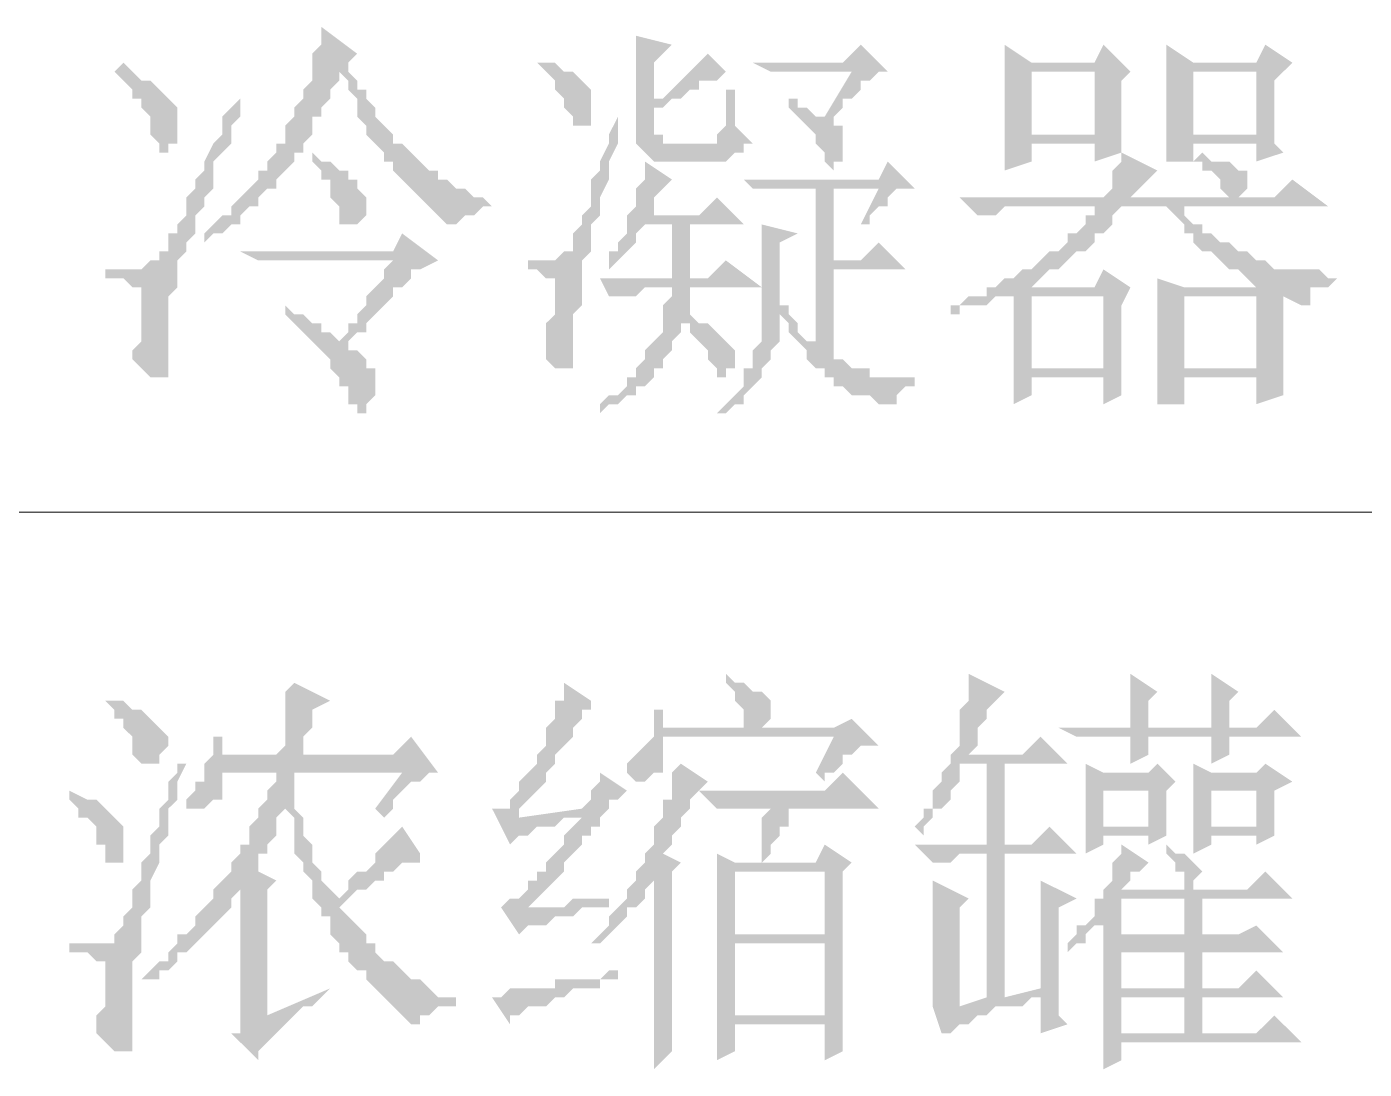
# Model space of a CAD drawing. Header units: millimetres. Extents: x 6 to 291, y 3 to 207.
# Drawn here: x 221.96 to 228.26, y 31.92 to 36.83 of the extents above; entities that cross this region are included whole.
import ezdxf

# ---------------------------------------------------------------- set-up
doc = ezdxf.new("R2010")
doc.units = ezdxf.units.MM

msp = doc.modelspace()

# ---------------------------------------------------------------- hatches: boundary and pattern name
h = msp.add_hatch(color=7)
h.dxf.hatch_style = 2
h.paths.add_polyline_path([(223.350526, 36.83), (223.350526, 36.745333), (223.308192, 36.703), (223.308192, 36.618333), (223.435192, 36.618333), (223.477526, 36.576), (223.477526, 36.533667), (223.519859, 36.491333), (223.519859, 36.406667), (223.562192, 36.364333), (223.562192, 36.322), (223.604526, 36.279667), (223.646859, 36.237333), (223.646859, 36.195), (223.689192, 36.195), (223.689192, 36.152667), (223.731526, 36.110333), (223.773859, 36.068), (223.816192, 36.025667), (223.858526, 35.983333), (224.154859, 35.983333), (224.112526, 36.025667), (224.070192, 36.025667), (224.027859, 36.068), (223.985526, 36.068), (223.943192, 36.110333), (223.900859, 36.110333), (223.900859, 36.152667), (223.858526, 36.152667), (223.816192, 36.195), (223.773859, 36.237333), (223.731526, 36.279667), (223.689192, 36.279667), (223.689192, 36.322), (223.646859, 36.364333), (223.604526, 36.406667), (223.604526, 36.449), (223.562192, 36.491333), (223.562192, 36.533667), (223.519859, 36.533667), (223.519859, 36.576), (223.477526, 36.618333), (223.477526, 36.660667), (223.519859, 36.703)])
h = msp.add_hatch(color=7)
h.dxf.hatch_style = 2
h.paths.add_polyline_path([(224.832192, 36.787667), (224.832192, 36.322), (224.832192, 36.279667), (224.874526, 36.237333), (224.916859, 36.195), (225.255526, 36.195), (225.297859, 36.237333), (225.340192, 36.237333), (225.340192, 36.279667), (224.959192, 36.279667), (224.959192, 36.322), (224.916859, 36.322), (224.916859, 36.449), (224.959192, 36.449), (225.001526, 36.491333), (224.916859, 36.491333), (224.916859, 36.660667), (225.001526, 36.745333)])
h = msp.add_hatch(color=7)
h.dxf.hatch_style = 2
h.paths.add_polyline_path([(225.890526, 36.745333), (225.805859, 36.660667), (225.382526, 36.660667), (225.467192, 36.618333), (226.017526, 36.618333)])
h = msp.add_hatch(color=7)
h.dxf.hatch_style = 2
h.paths.add_polyline_path([(227.033526, 36.745333), (226.991192, 36.660667), (226.567859, 36.660667), (226.567859, 36.195), (226.567859, 36.152667), (226.694859, 36.195), (226.694859, 36.279667), (227.118192, 36.279667), (227.118192, 36.322), (226.694859, 36.322), (226.694859, 36.618333), (227.160526, 36.618333)])
h = msp.add_hatch(color=7)
h.dxf.hatch_style = 2
h.paths.add_polyline_path([(226.567859, 36.745333), (226.567859, 36.660667), (226.694859, 36.660667)])
h = msp.add_hatch(color=7)
h.dxf.hatch_style = 2
h.paths.add_polyline_path([(227.795526, 36.745333), (227.753192, 36.660667), (227.329859, 36.660667), (227.329859, 36.618333), (227.753192, 36.618333), (227.753192, 36.322), (227.456859, 36.322), (227.837859, 36.322), (227.837859, 36.576), (227.922526, 36.660667)])
h = msp.add_hatch(color=7)
h.dxf.hatch_style = 2
h.paths.add_polyline_path([(227.329859, 36.745333), (227.329859, 36.660667), (227.456859, 36.660667)])
h = msp.add_hatch(color=7)
h.dxf.hatch_style = 2
h.paths.add_polyline_path([(222.419192, 36.660667), (222.376859, 36.618333), (222.419192, 36.576), (222.461526, 36.533667), (222.461526, 36.491333), (222.503859, 36.491333), (222.503859, 36.449), (222.546192, 36.406667), (222.546192, 36.364333), (222.546192, 36.322), (222.588526, 36.279667), (222.588526, 36.237333), (222.630859, 36.237333), (222.630859, 36.279667), (222.673192, 36.279667), (222.673192, 36.406667), (222.673192, 36.449), (222.630859, 36.491333), (222.588526, 36.533667), (222.546192, 36.576), (222.503859, 36.576), (222.461526, 36.618333)])
h = msp.add_hatch(color=7)
h.dxf.hatch_style = 2
h.paths.add_polyline_path([(224.366526, 36.660667), (224.408859, 36.618333), (224.451192, 36.576), (224.451192, 36.533667), (224.493526, 36.491333), (224.493526, 36.449), (224.535859, 36.406667), (224.535859, 36.364333), (224.620526, 36.364333), (224.620526, 36.491333), (224.620526, 36.533667), (224.578192, 36.576), (224.535859, 36.618333), (224.493526, 36.618333), (224.451192, 36.660667)])
h = msp.add_hatch(color=7)
h.dxf.hatch_style = 2
h.paths.add_polyline_path([(225.170859, 36.703), (225.128526, 36.660667), (225.086192, 36.618333), (225.043859, 36.576), (225.001526, 36.533667), (224.959192, 36.491333), (224.916859, 36.491333), (225.043859, 36.491333), (225.086192, 36.533667), (225.128526, 36.533667), (225.128526, 36.576), (225.213192, 36.576), (225.255526, 36.618333)])
h = msp.add_hatch(color=7)
h.dxf.hatch_style = 2
h.paths.add_polyline_path([(223.308192, 36.618333), (223.308192, 36.576), (223.265859, 36.533667), (223.265859, 36.491333), (223.223526, 36.449), (223.223526, 36.406667), (223.181192, 36.364333), (223.181192, 36.322), (223.181192, 36.279667), (223.138859, 36.279667), (223.138859, 36.237333), (223.096526, 36.195), (223.096526, 36.152667), (223.054192, 36.152667), (223.054192, 36.110333), (223.011859, 36.068), (222.969526, 36.025667), (222.927192, 35.983333), (222.927192, 35.941), (222.884859, 35.941), (222.842526, 35.898667), (222.800192, 35.856333), (222.800192, 35.814), (222.842526, 35.856333), (222.884859, 35.856333), (222.927192, 35.898667), (222.969526, 35.898667), (222.969526, 35.941), (223.011859, 35.983333), (223.054192, 35.983333), (223.054192, 36.025667), (223.096526, 36.068), (223.138859, 36.068), (223.138859, 36.110333), (223.181192, 36.152667), (223.223526, 36.195), (223.223526, 36.237333), (223.265859, 36.237333), (223.265859, 36.279667), (223.308192, 36.322), (223.308192, 36.406667), (223.350526, 36.406667), (223.350526, 36.449), (223.392859, 36.491333), (223.392859, 36.533667), (223.435192, 36.576), (223.435192, 36.618333)])
h = msp.add_hatch(color=7)
h.dxf.hatch_style = 2
h.paths.add_polyline_path([(226.017526, 36.618333), (225.848192, 36.618333), (225.721192, 36.406667), (225.763526, 36.406667), (225.805859, 36.449), (225.805859, 36.491333), (225.848192, 36.491333), (225.890526, 36.533667), (225.890526, 36.576), (225.932859, 36.576), (225.975192, 36.618333)])
h = msp.add_hatch(color=7)
h.dxf.hatch_style = 2
h.paths.add_polyline_path([(227.160526, 36.618333), (226.991192, 36.618333), (226.991192, 36.322), (226.694859, 36.322), (227.118192, 36.322), (227.118192, 36.576)])
h = msp.add_hatch(color=7)
h.dxf.hatch_style = 2
h.paths.add_polyline_path([(227.329859, 36.618333), (227.329859, 36.449), (227.329859, 36.195), (227.456859, 36.195), (227.456859, 36.279667), (227.837859, 36.279667), (227.837859, 36.322), (227.456859, 36.322), (227.456859, 36.618333), (227.753192, 36.618333)])
h = msp.add_hatch(color=7)
h.dxf.hatch_style = 2
h.paths.add_polyline_path([(225.297859, 36.533667), (225.255526, 36.533667), (225.255526, 36.364333), (225.213192, 36.322), (225.213192, 36.279667), (225.001526, 36.279667), (225.382526, 36.279667), (225.340192, 36.322), (225.297859, 36.364333), (225.297859, 36.449)])
h = msp.add_hatch(color=7)
h.dxf.hatch_style = 2
h.paths.add_polyline_path([(222.969526, 36.491333), (222.927192, 36.449), (222.884859, 36.406667), (222.884859, 36.322), (222.842526, 36.279667), (222.800192, 36.195), (222.800192, 36.152667), (222.757859, 36.110333), (222.757859, 36.068), (222.715526, 36.025667), (222.715526, 35.941), (222.673192, 35.898667), (222.673192, 35.856333), (222.630859, 35.856333), (222.630859, 35.814), (222.630859, 35.771667), (222.588526, 35.771667), (222.588526, 35.729333), (222.546192, 35.729333), (222.503859, 35.687), (222.419192, 35.687), (222.673192, 35.644667), (222.673192, 35.729333), (222.715526, 35.771667), (222.715526, 35.814), (222.757859, 35.856333), (222.757859, 35.941), (222.800192, 35.983333), (222.800192, 36.025667), (222.842526, 36.068), (222.842526, 36.195), (222.884859, 36.237333), (222.927192, 36.279667), (222.927192, 36.364333), (222.969526, 36.406667)])
h = msp.add_hatch(color=7)
h.dxf.hatch_style = 2
h.paths.add_polyline_path([(225.551859, 36.491333), (225.509526, 36.491333), (225.551859, 36.491333), (225.551859, 36.449), (225.594192, 36.406667), (225.636526, 36.364333), (225.678859, 36.322), (225.678859, 36.279667), (225.721192, 36.237333), (225.721192, 36.195), (225.763526, 36.152667), (225.763526, 36.195), (225.805859, 36.195), (225.805859, 36.279667), (225.805859, 36.364333), (225.763526, 36.364333), (225.763526, 36.406667), (225.678859, 36.406667), (225.636526, 36.449), (225.594192, 36.449), (225.594192, 36.491333)])
h = msp.add_hatch(color=7)
h.dxf.hatch_style = 2
h.paths.add_polyline_path([(224.747526, 36.406667), (224.705192, 36.322), (224.705192, 36.279667), (224.662859, 36.195), (224.662859, 36.152667), (224.620526, 36.110333), (224.620526, 35.983333), (224.578192, 35.941), (224.578192, 35.898667), (224.535859, 35.856333), (224.535859, 35.814), (224.535859, 35.771667), (224.493526, 35.771667), (224.451192, 35.729333), (224.324192, 35.729333), (224.324192, 35.687), (224.366526, 35.687), (224.408859, 35.644667), (224.451192, 35.644667), (224.451192, 35.602333), (224.451192, 35.475333), (224.408859, 35.433), (224.408859, 35.306), (224.408859, 35.263667), (224.451192, 35.221333), (224.535859, 35.221333), (224.535859, 35.263667), (224.535859, 35.475333), (224.578192, 35.517667), (224.578192, 35.56), (224.578192, 35.644667), (224.578192, 35.729333), (224.620526, 35.771667), (224.620526, 35.898667), (224.662859, 35.941), (224.662859, 36.025667), (224.705192, 36.110333), (224.705192, 36.195), (224.747526, 36.279667), (224.747526, 36.364333)])
h = msp.add_hatch(color=7)
h.dxf.hatch_style = 2
h.paths.add_polyline_path([(227.118192, 36.279667), (226.991192, 36.279667), (226.991192, 36.195), (227.118192, 36.237333)])
h = msp.add_hatch(color=7)
h.dxf.hatch_style = 2
h.paths.add_polyline_path([(227.837859, 36.279667), (227.753192, 36.279667), (227.753192, 36.195), (227.880192, 36.237333)])
h = msp.add_hatch(color=7)
h.dxf.hatch_style = 2
h.paths.add_polyline_path([(223.308192, 36.237333), (223.308192, 36.195), (223.350526, 36.152667), (223.350526, 36.110333), (223.392859, 36.110333), (223.392859, 36.025667), (223.435192, 35.983333), (223.435192, 35.898667), (223.519859, 35.898667), (223.562192, 35.941), (223.562192, 35.983333), (223.562192, 36.025667), (223.519859, 36.068), (223.519859, 36.110333), (223.477526, 36.110333), (223.477526, 36.152667), (223.435192, 36.152667), (223.392859, 36.195), (223.350526, 36.195)])
h = msp.add_hatch(color=7)
h.dxf.hatch_style = 2
h.paths.add_polyline_path([(227.499192, 36.237333), (227.456859, 36.195), (227.499192, 36.195), (227.499192, 36.152667), (227.541526, 36.152667), (227.583859, 36.110333), (227.583859, 36.068), (227.626192, 36.025667), (227.033526, 36.025667), (227.668526, 36.025667), (227.710859, 36.068), (227.710859, 36.152667), (227.668526, 36.152667), (227.626192, 36.195), (227.541526, 36.195)])
h = msp.add_hatch(color=7)
h.dxf.hatch_style = 2
h.paths.add_polyline_path([(227.118192, 36.237333), (227.118192, 36.195), (227.075859, 36.152667), (227.075859, 36.068), (227.033526, 36.025667), (227.160526, 36.025667), (227.202859, 36.068), (227.245192, 36.110333), (227.287526, 36.152667)])
h = msp.add_hatch(color=7)
h.dxf.hatch_style = 2
h.paths.add_polyline_path([(224.874526, 36.195), (224.874526, 36.110333), (224.832192, 36.068), (224.832192, 36.025667), (224.832192, 35.983333), (224.789859, 35.941), (224.789859, 35.898667), (224.874526, 35.941), (224.916859, 35.941), (224.916859, 36.025667), (224.959192, 36.068), (225.001526, 36.110333)])
h = msp.add_hatch(color=7)
h.dxf.hatch_style = 2
h.paths.add_polyline_path([(226.017526, 36.195), (225.975192, 36.110333), (225.340192, 36.110333), (225.382526, 36.068), (226.144526, 36.068)])
h = msp.add_hatch(color=7)
h.dxf.hatch_style = 2
h.paths.add_polyline_path([(227.922526, 36.110333), (227.837859, 36.025667), (226.356192, 36.025667), (226.440859, 35.941), (226.525526, 35.941), (226.567859, 35.983333), (228.091859, 35.983333)])
h = msp.add_hatch(color=7)
h.dxf.hatch_style = 2
h.paths.add_polyline_path([(225.213192, 36.025667), (225.128526, 35.941), (224.874526, 35.941), (224.789859, 35.898667), (224.789859, 35.856333), (224.747526, 35.814), (224.747526, 35.771667), (224.705192, 35.771667), (224.705192, 35.687), (224.747526, 35.729333), (224.789859, 35.771667), (224.832192, 35.814), (224.832192, 35.856333), (224.874526, 35.898667), (225.340192, 35.898667)])
h = msp.add_hatch(color=7)
h.dxf.hatch_style = 2
h.paths.add_polyline_path([(225.763526, 36.068), (225.678859, 36.068), (225.678859, 35.306), (225.636526, 35.306), (225.636526, 35.263667), (225.678859, 35.221333), (225.721192, 35.221333), (225.721192, 35.179), (225.763526, 35.179), (225.763526, 35.136667), (225.805859, 35.136667), (225.848192, 35.094333), (225.932859, 35.094333), (225.975192, 35.052), (226.059859, 35.052), (226.059859, 35.094333), (226.102192, 35.136667), (226.144526, 35.136667), (226.144526, 35.179), (225.932859, 35.179), (225.932859, 35.221333), (225.848192, 35.221333), (225.805859, 35.263667), (225.763526, 35.263667), (225.763526, 35.687), (226.102192, 35.687), (225.763526, 35.729333)])
h = msp.add_hatch(color=7)
h.dxf.hatch_style = 2
h.paths.add_polyline_path([(226.144526, 36.068), (225.975192, 36.068), (225.890526, 35.898667), (225.932859, 35.898667), (225.932859, 35.941), (225.975192, 35.983333), (226.017526, 35.983333), (226.017526, 36.025667), (226.059859, 36.068), (226.102192, 36.068)])
h = msp.add_hatch(color=7)
h.dxf.hatch_style = 2
h.paths.add_polyline_path([(223.858526, 35.983333), (223.900859, 35.941), (223.943192, 35.898667), (223.985526, 35.898667), (224.027859, 35.941), (224.070192, 35.941), (224.112526, 35.983333)])
h = msp.add_hatch(color=7)
h.dxf.hatch_style = 2
h.paths.add_polyline_path([(227.118192, 35.983333), (226.991192, 35.983333), (226.991192, 35.941), (226.948859, 35.941), (226.948859, 35.898667), (226.906526, 35.856333), (226.864192, 35.856333), (226.864192, 35.814), (226.821859, 35.771667), (226.779526, 35.771667), (226.737192, 35.729333), (226.694859, 35.687), (226.652526, 35.687), (226.610192, 35.644667), (226.567859, 35.644667), (226.525526, 35.602333), (226.483192, 35.602333), (226.694859, 35.602333), (226.737192, 35.644667), (226.779526, 35.687), (226.821859, 35.687), (226.864192, 35.729333), (226.906526, 35.771667), (226.948859, 35.771667), (226.991192, 35.814), (226.991192, 35.856333), (227.033526, 35.856333), (227.075859, 35.898667), (227.075859, 35.941)])
h = msp.add_hatch(color=7)
h.dxf.hatch_style = 2
h.paths.add_polyline_path([(227.414526, 35.983333), (227.329859, 35.983333), (227.372192, 35.941), (227.414526, 35.898667), (227.414526, 35.856333), (227.456859, 35.856333), (227.456859, 35.814), (227.499192, 35.771667), (227.541526, 35.771667), (227.583859, 35.729333), (227.626192, 35.687), (227.668526, 35.687), (227.710859, 35.644667), (227.753192, 35.602333), (227.287526, 35.602333), (227.287526, 35.348333), (227.287526, 35.221333), (227.414526, 35.221333), (227.414526, 35.56), (228.007192, 35.56), (228.007192, 35.602333), (228.091859, 35.602333), (228.134192, 35.644667), (228.091859, 35.644667), (228.049526, 35.687), (227.837859, 35.687), (227.795526, 35.729333), (227.753192, 35.729333), (227.710859, 35.771667), (227.668526, 35.771667), (227.626192, 35.814), (227.583859, 35.814), (227.541526, 35.856333), (227.499192, 35.856333), (227.499192, 35.898667), (227.456859, 35.898667), (227.414526, 35.941)])
h = msp.add_hatch(color=7)
h.dxf.hatch_style = 2
h.paths.add_polyline_path([(225.086192, 35.644667), (225.086192, 35.898667), (225.001526, 35.898667), (225.001526, 35.644667)])
h = msp.add_hatch(color=7)
h.dxf.hatch_style = 2
h.paths.add_polyline_path([(225.424859, 35.898667), (225.424859, 35.517667), (225.424859, 35.475333), (225.509526, 35.475333), (225.551859, 35.433), (225.551859, 35.390667), (225.594192, 35.348333), (225.636526, 35.306), (225.678859, 35.306), (225.678859, 35.348333), (225.636526, 35.348333), (225.594192, 35.390667), (225.594192, 35.433), (225.551859, 35.475333), (225.551859, 35.517667), (225.509526, 35.517667), (225.509526, 35.814), (225.594192, 35.856333)])
h = msp.add_hatch(color=7)
h.dxf.hatch_style = 2
h.paths.add_polyline_path([(223.731526, 35.856333), (223.689192, 35.771667), (222.969526, 35.771667), (223.054192, 35.729333), (223.900859, 35.729333)])
h = msp.add_hatch(color=7)
h.dxf.hatch_style = 2
h.paths.add_polyline_path([(225.975192, 35.814), (225.890526, 35.729333), (225.763526, 35.729333), (226.102192, 35.687)])
h = msp.add_hatch(color=7)
h.dxf.hatch_style = 2
h.paths.add_polyline_path([(223.900859, 35.729333), (223.689192, 35.729333), (223.646859, 35.687), (223.646859, 35.644667), (223.604526, 35.602333), (223.562192, 35.56), (223.562192, 35.517667), (223.519859, 35.475333), (223.519859, 35.433), (223.477526, 35.433), (223.477526, 35.390667), (223.435192, 35.348333), (223.308192, 35.348333), (223.350526, 35.306), (223.392859, 35.263667), (223.392859, 35.221333), (223.435192, 35.179), (223.435192, 35.136667), (223.477526, 35.136667), (223.477526, 35.052), (223.519859, 35.052), (223.519859, 35.009667), (223.562192, 35.009667), (223.562192, 35.052), (223.604526, 35.094333), (223.604526, 35.136667), (223.604526, 35.221333), (223.562192, 35.221333), (223.562192, 35.263667), (223.519859, 35.306), (223.477526, 35.306), (223.477526, 35.348333), (223.519859, 35.390667), (223.562192, 35.390667), (223.562192, 35.433), (223.604526, 35.475333), (223.646859, 35.517667), (223.689192, 35.56), (223.689192, 35.602333), (223.731526, 35.602333), (223.773859, 35.644667), (223.773859, 35.687), (223.816192, 35.687)])
h = msp.add_hatch(color=7)
h.dxf.hatch_style = 2
h.paths.add_polyline_path([(224.324192, 35.729333), (224.408859, 35.729333), (224.366526, 35.729333)])
h = msp.add_hatch(color=7)
h.dxf.hatch_style = 2
h.paths.add_polyline_path([(225.255526, 35.729333), (225.170859, 35.644667), (224.662859, 35.644667), (224.705192, 35.56), (224.832192, 35.56), (224.874526, 35.602333), (225.424859, 35.602333)])
h = msp.add_hatch(color=7)
h.dxf.hatch_style = 2
h.paths.add_polyline_path([(222.334526, 35.687), (222.334526, 35.644667), (222.419192, 35.644667), (222.461526, 35.602333), (222.503859, 35.602333), (222.503859, 35.517667), (222.503859, 35.348333), (222.461526, 35.306), (222.461526, 35.263667), (222.503859, 35.221333), (222.546192, 35.179), (222.630859, 35.179), (222.630859, 35.263667), (222.630859, 35.517667), (222.630859, 35.56), (222.673192, 35.602333), (222.673192, 35.644667), (222.419192, 35.687), (222.376859, 35.687)])
h = msp.add_hatch(color=7)
h.dxf.hatch_style = 2
h.paths.add_polyline_path([(227.033526, 35.687), (226.991192, 35.602333), (226.483192, 35.602333), (226.483192, 35.56), (227.033526, 35.56), (227.033526, 35.221333), (226.694859, 35.221333), (227.118192, 35.221333), (227.118192, 35.517667), (227.160526, 35.602333)])
h = msp.add_hatch(color=7)
h.dxf.hatch_style = 2
h.paths.add_polyline_path([(227.287526, 35.644667), (227.287526, 35.602333), (227.414526, 35.602333)])
h = msp.add_hatch(color=7)
h.dxf.hatch_style = 2
h.paths.add_polyline_path([(225.086192, 35.602333), (225.001526, 35.602333), (225.001526, 35.56), (224.959192, 35.517667), (224.959192, 35.390667), (224.916859, 35.348333), (224.874526, 35.306), (224.874526, 35.263667), (224.832192, 35.221333), (224.832192, 35.179), (224.789859, 35.179), (224.789859, 35.136667), (224.747526, 35.094333), (224.705192, 35.094333), (224.662859, 35.052), (224.662859, 35.009667), (224.705192, 35.052), (224.747526, 35.052), (224.789859, 35.094333), (224.832192, 35.094333), (224.832192, 35.136667), (224.874526, 35.136667), (224.916859, 35.179), (224.916859, 35.221333), (224.959192, 35.221333), (224.959192, 35.263667), (225.001526, 35.306), (225.001526, 35.348333), (225.043859, 35.390667), (225.043859, 35.433), (225.128526, 35.433), (225.086192, 35.475333), (225.086192, 35.56)])
h = msp.add_hatch(color=7)
h.dxf.hatch_style = 2
h.paths.add_polyline_path([(223.181192, 35.517667), (223.181192, 35.475333), (223.223526, 35.433), (223.265859, 35.390667), (223.308192, 35.348333), (223.435192, 35.348333), (223.392859, 35.390667), (223.350526, 35.390667), (223.350526, 35.433), (223.308192, 35.433), (223.265859, 35.475333), (223.223526, 35.475333)])
h = msp.add_hatch(color=7)
h.dxf.hatch_style = 2
h.paths.add_polyline_path([(226.483192, 35.56), (226.398526, 35.56), (226.356192, 35.517667), (226.313859, 35.517667), (226.313859, 35.475333), (226.356192, 35.475333), (226.356192, 35.517667), (226.483192, 35.517667), (226.525526, 35.56), (226.610192, 35.56)])
h = msp.add_hatch(color=7)
h.dxf.hatch_style = 2
h.paths.add_polyline_path([(226.610192, 35.56), (226.610192, 35.517667), (226.610192, 35.306), (226.610192, 35.263667), (226.610192, 35.221333), (227.033526, 35.179), (227.033526, 35.052), (227.118192, 35.094333), (227.118192, 35.136667), (227.118192, 35.221333), (226.694859, 35.221333), (226.694859, 35.56), (227.033526, 35.56)])
h = msp.add_hatch(color=7)
h.dxf.hatch_style = 2
h.paths.add_polyline_path([(227.753192, 35.56), (227.753192, 35.221333), (227.287526, 35.221333), (227.287526, 35.052), (227.414526, 35.052), (227.414526, 35.179), (227.880192, 35.179), (227.880192, 35.56)])
h = msp.add_hatch(color=7)
h.dxf.hatch_style = 2
h.paths.add_polyline_path([(228.007192, 35.56), (227.753192, 35.56), (227.880192, 35.56), (227.964859, 35.517667), (228.007192, 35.517667)])
h = msp.add_hatch(color=7)
h.dxf.hatch_style = 2
h.paths.add_polyline_path([(225.424859, 35.475333), (225.424859, 35.348333), (225.382526, 35.306), (225.382526, 35.221333), (225.340192, 35.221333), (225.340192, 35.136667), (225.297859, 35.094333), (225.255526, 35.052), (225.213192, 35.009667), (225.255526, 35.009667), (225.297859, 35.052), (225.340192, 35.052), (225.340192, 35.094333), (225.382526, 35.136667), (225.424859, 35.179), (225.424859, 35.221333), (225.467192, 35.263667), (225.467192, 35.306), (225.509526, 35.348333), (225.509526, 35.475333)])
h = msp.add_hatch(color=7)
h.dxf.hatch_style = 2
h.paths.add_polyline_path([(225.128526, 35.433), (225.043859, 35.433), (225.086192, 35.433), (225.086192, 35.390667), (225.128526, 35.348333), (225.170859, 35.306), (225.170859, 35.263667), (225.213192, 35.221333), (225.213192, 35.179), (225.255526, 35.179), (225.255526, 35.221333), (225.297859, 35.221333), (225.297859, 35.306), (225.255526, 35.348333), (225.213192, 35.390667), (225.170859, 35.433)])
h = msp.add_hatch(color=7)
h.dxf.hatch_style = 2
h.paths.add_polyline_path([(226.610192, 35.221333), (226.610192, 35.052), (226.694859, 35.094333), (226.694859, 35.179), (227.033526, 35.179)])
h = msp.add_hatch(color=7)
h.dxf.hatch_style = 2
h.paths.add_polyline_path([(227.880192, 35.179), (227.753192, 35.179), (227.753192, 35.052), (227.880192, 35.094333)])
h = msp.add_hatch(color=7)
h.dxf.hatch_style = 2
h.paths.add_polyline_path([(225.255526, 33.782), (225.255526, 33.739667), (225.297859, 33.697333), (225.297859, 33.655), (225.340192, 33.612667), (225.340192, 33.570333), (225.340192, 33.528), (225.424859, 33.528), (225.467192, 33.570333), (225.467192, 33.655), (225.424859, 33.697333), (225.382526, 33.697333), (225.340192, 33.739667), (225.297859, 33.739667)])
h = msp.add_hatch(color=7)
h.dxf.hatch_style = 2
h.paths.add_polyline_path([(226.398526, 33.782), (226.398526, 33.655), (226.356192, 33.612667), (226.356192, 33.443333), (226.313859, 33.401), (226.398526, 33.401), (226.440859, 33.443333), (226.440859, 33.528), (226.483192, 33.570333), (226.483192, 33.612667), (226.525526, 33.655), (226.567859, 33.697333)])
h = msp.add_hatch(color=7)
h.dxf.hatch_style = 2
h.paths.add_polyline_path([(227.541526, 33.782), (227.541526, 33.697333), (227.541526, 33.528), (227.160526, 33.528), (227.626192, 33.528), (227.626192, 33.655), (227.668526, 33.697333)])
h = msp.add_hatch(color=7)
h.dxf.hatch_style = 2
h.paths.add_polyline_path([(227.160526, 33.782), (227.160526, 33.739667), (227.160526, 33.528), (227.245192, 33.528), (227.245192, 33.655), (227.287526, 33.697333)])
h = msp.add_hatch(color=7)
h.dxf.hatch_style = 2
h.paths.add_polyline_path([(223.223526, 33.739667), (223.181192, 33.697333), (223.181192, 33.443333), (223.138859, 33.401), (223.265859, 33.401), (223.265859, 33.443333), (223.265859, 33.485667), (223.308192, 33.528), (223.308192, 33.612667), (223.392859, 33.655)])
h = msp.add_hatch(color=7)
h.dxf.hatch_style = 2
h.paths.add_polyline_path([(224.493526, 33.739667), (224.493526, 33.655), (224.451192, 33.655), (224.451192, 33.570333), (224.408859, 33.528), (224.408859, 33.443333), (224.366526, 33.401), (224.366526, 33.358667), (224.324192, 33.316333), (224.281859, 33.274), (224.281859, 33.231667), (224.239526, 33.189333), (224.239526, 33.147), (224.154859, 33.147), (224.239526, 32.977667), (224.281859, 33.02), (224.324192, 33.02), (224.366526, 33.062333), (224.451192, 33.062333), (224.493526, 33.104667), (224.662859, 33.104667), (224.281859, 33.104667), (224.281859, 33.147), (224.324192, 33.189333), (224.366526, 33.231667), (224.408859, 33.274), (224.408859, 33.316333), (224.451192, 33.358667), (224.451192, 33.401), (224.493526, 33.443333), (224.535859, 33.485667), (224.535859, 33.528), (224.578192, 33.570333), (224.578192, 33.612667), (224.620526, 33.612667), (224.620526, 33.655)])
h = msp.add_hatch(color=7)
h.dxf.hatch_style = 2
h.paths.add_polyline_path([(222.334526, 33.655), (222.376859, 33.612667), (222.376859, 33.570333), (222.419192, 33.570333), (222.419192, 33.528), (222.461526, 33.485667), (222.461526, 33.401), (222.503859, 33.358667), (222.588526, 33.358667), (222.588526, 33.401), (222.630859, 33.443333), (222.630859, 33.485667), (222.588526, 33.528), (222.546192, 33.570333), (222.503859, 33.612667), (222.461526, 33.612667), (222.419192, 33.655)])
h = msp.add_hatch(color=7)
h.dxf.hatch_style = 2
h.paths.add_polyline_path([(224.959192, 33.612667), (224.916859, 33.612667), (224.916859, 33.485667), (224.959192, 33.528)])
h = msp.add_hatch(color=7)
h.dxf.hatch_style = 2
h.paths.add_polyline_path([(225.848192, 33.570333), (225.763526, 33.528), (224.959192, 33.528), (224.916859, 33.485667), (225.763526, 33.485667), (225.678859, 33.316333), (225.721192, 33.274), (225.721192, 33.316333), (225.763526, 33.316333), (225.805859, 33.358667), (225.805859, 33.401), (225.848192, 33.401), (225.890526, 33.443333), (225.975192, 33.443333)])
h = msp.add_hatch(color=7)
h.dxf.hatch_style = 2
h.paths.add_polyline_path([(227.837859, 33.612667), (227.753192, 33.528), (226.821859, 33.528), (226.906526, 33.485667), (227.964859, 33.485667)])
h = msp.add_hatch(color=7)
h.dxf.hatch_style = 2
h.paths.add_polyline_path([(222.884859, 33.485667), (222.842526, 33.485667), (222.842526, 33.401), (222.800192, 33.358667), (222.884859, 33.401)])
h = msp.add_hatch(color=7)
h.dxf.hatch_style = 2
h.paths.add_polyline_path([(223.773859, 33.485667), (223.689192, 33.401), (222.884859, 33.401), (222.800192, 33.358667), (223.731526, 33.316333), (223.604526, 33.147), (223.646859, 33.104667), (223.689192, 33.147), (223.689192, 33.189333), (223.731526, 33.231667), (223.773859, 33.274), (223.816192, 33.274), (223.858526, 33.316333), (223.900859, 33.316333)])
h = msp.add_hatch(color=7)
h.dxf.hatch_style = 2
h.paths.add_polyline_path([(224.916859, 33.485667), (224.874526, 33.443333), (224.832192, 33.401), (224.789859, 33.358667), (224.789859, 33.316333), (224.832192, 33.274), (224.874526, 33.274), (224.916859, 33.316333), (224.959192, 33.316333), (224.959192, 33.358667), (224.959192, 33.485667), (225.763526, 33.485667)])
h = msp.add_hatch(color=7)
h.dxf.hatch_style = 2
h.paths.add_polyline_path([(226.737192, 33.485667), (226.652526, 33.401), (226.313859, 33.401), (226.313859, 33.358667), (226.271526, 33.316333), (226.271526, 33.274), (226.229192, 33.231667), (226.229192, 33.147), (226.186859, 33.147), (226.186859, 33.104667), (226.144526, 33.062333), (226.186859, 33.02), (226.186859, 33.062333), (226.229192, 33.104667), (226.229192, 33.147), (226.271526, 33.147), (226.313859, 33.189333), (226.313859, 33.231667), (226.356192, 33.274), (226.356192, 33.358667), (226.864192, 33.358667)])
h = msp.add_hatch(color=7)
h.dxf.hatch_style = 2
h.paths.add_polyline_path([(227.160526, 33.485667), (227.160526, 33.358667), (227.245192, 33.401), (227.245192, 33.485667), (227.541526, 33.485667)])
h = msp.add_hatch(color=7)
h.dxf.hatch_style = 2
h.paths.add_polyline_path([(227.626192, 33.485667), (227.160526, 33.485667), (227.541526, 33.485667), (227.541526, 33.358667), (227.626192, 33.401)])
h = msp.add_hatch(color=7)
h.dxf.hatch_style = 2
h.paths.add_polyline_path([(222.673192, 33.358667), (222.673192, 33.316333), (222.630859, 33.274), (222.630859, 33.189333), (222.588526, 33.147), (222.588526, 33.062333), (222.546192, 33.02), (222.546192, 32.935333), (222.503859, 32.893), (222.503859, 32.808333), (222.461526, 32.766), (222.461526, 32.723667), (222.461526, 32.681333), (222.419192, 32.639), (222.419192, 32.596667), (222.376859, 32.554333), (222.376859, 32.512), (222.292192, 32.512), (222.503859, 32.512), (222.503859, 32.554333), (222.503859, 32.596667), (222.503859, 32.639), (222.546192, 32.681333), (222.546192, 32.766), (222.546192, 32.808333), (222.588526, 32.893), (222.588526, 32.977667), (222.630859, 33.02), (222.630859, 33.147), (222.673192, 33.189333), (222.673192, 33.274), (222.715526, 33.358667)])
h = msp.add_hatch(color=7)
h.dxf.hatch_style = 2
h.paths.add_polyline_path([(222.800192, 33.358667), (222.800192, 33.274), (222.757859, 33.274), (222.757859, 33.231667), (222.715526, 33.189333), (222.715526, 33.147), (222.800192, 33.147), (222.842526, 33.189333), (222.884859, 33.189333), (222.884859, 33.316333), (223.731526, 33.316333)])
h = msp.add_hatch(color=7)
h.dxf.hatch_style = 2
h.paths.add_polyline_path([(223.265859, 33.316333), (223.138859, 33.316333), (223.138859, 33.274), (223.096526, 33.231667), (223.096526, 33.189333), (223.054192, 33.147), (223.054192, 33.104667), (223.011859, 33.062333), (223.011859, 32.977667), (222.969526, 32.977667), (222.969526, 32.935333), (222.927192, 32.893), (222.927192, 32.850667), (222.884859, 32.808333), (222.842526, 32.766), (222.969526, 32.766), (222.969526, 32.088667), (222.927192, 32.088667), (223.054192, 31.961667), (223.054192, 32.004), (223.096526, 32.046333), (223.138859, 32.088667), (223.181192, 32.131), (223.096526, 32.173333), (223.096526, 32.766), (223.138859, 32.808333), (223.054192, 32.850667), (223.054192, 32.935333), (223.096526, 32.935333), (223.096526, 32.977667), (223.138859, 33.02), (223.138859, 33.104667), (223.181192, 33.147), (223.181192, 33.189333), (223.223526, 33.189333), (223.223526, 33.316333)])
h = msp.add_hatch(color=7)
h.dxf.hatch_style = 2
h.paths.add_polyline_path([(224.662859, 33.316333), (224.662859, 33.274), (224.620526, 33.231667), (224.620526, 33.189333), (224.578192, 33.147), (224.281859, 33.104667), (224.662859, 33.104667), (224.705192, 33.147), (224.705192, 33.189333), (224.747526, 33.189333), (224.789859, 33.231667)])
h = msp.add_hatch(color=7)
h.dxf.hatch_style = 2
h.paths.add_polyline_path([(225.043859, 33.358667), (225.001526, 33.316333), (225.001526, 33.189333), (224.959192, 33.189333), (224.959192, 33.104667), (224.916859, 33.062333), (224.916859, 32.977667), (224.874526, 32.935333), (224.874526, 32.893), (224.832192, 32.850667), (224.916859, 32.808333), (224.916859, 32.215667), (224.916859, 31.919333), (225.001526, 32.004), (225.001526, 32.850667), (225.043859, 32.893), (224.959192, 32.935333), (225.001526, 32.977667), (225.001526, 33.02), (225.043859, 33.062333), (225.043859, 33.104667), (225.086192, 33.147), (225.086192, 33.189333), (225.128526, 33.231667), (225.170859, 33.274)])
h = msp.add_hatch(color=7)
h.dxf.hatch_style = 2
h.paths.add_polyline_path([(225.805859, 33.316333), (225.721192, 33.231667), (225.128526, 33.231667), (225.213192, 33.147), (225.975192, 33.147)])
h = msp.add_hatch(color=7)
h.dxf.hatch_style = 2
h.paths.add_polyline_path([(226.567859, 32.977667), (226.567859, 33.358667), (226.483192, 33.358667), (226.483192, 32.977667)])
h = msp.add_hatch(color=7)
h.dxf.hatch_style = 2
h.paths.add_polyline_path([(226.948859, 33.358667), (226.948859, 33.274), (227.245192, 33.231667), (227.245192, 33.062333), (226.948859, 33.062333), (226.948859, 32.935333), (227.033526, 32.977667), (227.033526, 33.02), (227.245192, 33.02), (227.329859, 33.062333), (227.329859, 33.231667), (227.372192, 33.274), (227.033526, 33.316333)])
h = msp.add_hatch(color=7)
h.dxf.hatch_style = 2
h.paths.add_polyline_path([(227.287526, 33.358667), (227.245192, 33.316333), (227.033526, 33.316333), (227.372192, 33.274)])
h = msp.add_hatch(color=7)
h.dxf.hatch_style = 2
h.paths.add_polyline_path([(227.456859, 33.358667), (227.456859, 33.274), (227.753192, 33.231667), (227.753192, 33.062333), (227.456859, 33.062333), (227.456859, 33.02), (227.753192, 33.02), (227.753192, 32.977667), (227.837859, 33.02), (227.837859, 33.062333), (227.837859, 33.231667), (227.922526, 33.274), (227.541526, 33.316333)])
h = msp.add_hatch(color=7)
h.dxf.hatch_style = 2
h.paths.add_polyline_path([(227.795526, 33.358667), (227.753192, 33.316333), (227.541526, 33.316333), (227.922526, 33.274)])
h = msp.add_hatch(color=7)
h.dxf.hatch_style = 2
h.paths.add_polyline_path([(226.948859, 33.274), (226.948859, 33.147), (226.948859, 33.062333), (227.033526, 33.062333), (227.033526, 33.231667), (227.245192, 33.231667)])
h = msp.add_hatch(color=7)
h.dxf.hatch_style = 2
h.paths.add_polyline_path([(227.456859, 33.274), (227.456859, 33.147), (227.456859, 33.062333), (227.541526, 33.062333), (227.541526, 33.231667), (227.753192, 33.231667)])
h = msp.add_hatch(color=7)
h.dxf.hatch_style = 2
h.paths.add_polyline_path([(222.165192, 33.231667), (222.165192, 33.189333), (222.207526, 33.147), (222.207526, 33.104667), (222.249859, 33.104667), (222.292192, 33.062333), (222.292192, 32.977667), (222.334526, 32.977667), (222.334526, 32.893), (222.419192, 32.893), (222.419192, 32.935333), (222.419192, 33.062333), (222.376859, 33.104667), (222.334526, 33.147), (222.292192, 33.189333), (222.249859, 33.189333)])
h = msp.add_hatch(color=7)
h.dxf.hatch_style = 2
h.paths.add_polyline_path([(223.223526, 33.189333), (223.181192, 33.189333), (223.181192, 33.147), (223.223526, 33.104667), (223.223526, 32.935333), (223.265859, 32.893), (223.265859, 32.850667), (223.308192, 32.808333), (223.308192, 32.723667), (223.350526, 32.681333), (223.350526, 32.639), (223.392859, 32.639), (223.392859, 32.554333), (223.435192, 32.512), (223.435192, 32.469667), (223.477526, 32.469667), (223.477526, 32.427333), (223.519859, 32.385), (223.562192, 32.385), (223.562192, 32.342667), (223.604526, 32.300333), (223.646859, 32.258), (223.689192, 32.215667), (223.731526, 32.173333), (223.773859, 32.131), (223.816192, 32.131), (223.816192, 32.173333), (223.858526, 32.173333), (223.900859, 32.215667), (223.985526, 32.215667), (223.985526, 32.258), (223.900859, 32.258), (223.858526, 32.300333), (223.816192, 32.342667), (223.773859, 32.342667), (223.731526, 32.385), (223.689192, 32.427333), (223.646859, 32.427333), (223.604526, 32.469667), (223.604526, 32.512), (223.562192, 32.512), (223.562192, 32.554333), (223.519859, 32.596667), (223.477526, 32.639), (223.435192, 32.681333), (223.477526, 32.723667), (223.435192, 32.723667), (223.392859, 32.766), (223.350526, 32.808333), (223.350526, 32.850667), (223.308192, 32.893), (223.308192, 32.977667), (223.265859, 33.02), (223.265859, 33.104667), (223.223526, 33.147)])
h = msp.add_hatch(color=7)
h.dxf.hatch_style = 2
h.paths.add_polyline_path([(225.594192, 33.147), (225.467192, 33.147), (225.424859, 33.104667), (225.424859, 32.893), (225.467192, 32.935333), (225.467192, 32.977667), (225.509526, 33.02), (225.509526, 33.062333), (225.551859, 33.062333), (225.551859, 33.147)])
h = msp.add_hatch(color=7)
h.dxf.hatch_style = 2
h.paths.add_polyline_path([(223.731526, 33.062333), (223.689192, 33.02), (223.646859, 32.977667), (223.604526, 32.935333), (223.604526, 32.893), (223.562192, 32.850667), (223.519859, 32.850667), (223.477526, 32.808333), (223.477526, 32.766), (223.435192, 32.723667), (223.477526, 32.723667), (223.519859, 32.766), (223.562192, 32.766), (223.604526, 32.808333), (223.646859, 32.808333), (223.646859, 32.850667), (223.689192, 32.850667), (223.731526, 32.893), (223.816192, 32.893), (223.816192, 32.935333)])
h = msp.add_hatch(color=7)
h.dxf.hatch_style = 2
h.paths.add_polyline_path([(224.662859, 33.104667), (224.578192, 33.104667), (224.535859, 33.062333), (224.493526, 33.02), (224.493526, 32.977667), (224.451192, 32.935333), (224.408859, 32.893), (224.408859, 32.850667), (224.366526, 32.850667), (224.366526, 32.808333), (224.324192, 32.808333), (224.324192, 32.766), (224.281859, 32.723667), (224.239526, 32.723667), (224.197192, 32.681333), (224.281859, 32.554333), (224.324192, 32.596667), (224.408859, 32.596667), (224.451192, 32.639), (224.535859, 32.639), (224.578192, 32.681333), (224.662859, 32.681333), (224.324192, 32.681333), (224.366526, 32.723667), (224.408859, 32.766), (224.451192, 32.808333), (224.493526, 32.850667), (224.493526, 32.893), (224.535859, 32.935333), (224.578192, 32.977667), (224.578192, 33.02), (224.620526, 33.02), (224.620526, 33.062333), (224.662859, 33.062333)])
h = msp.add_hatch(color=7)
h.dxf.hatch_style = 2
h.paths.add_polyline_path([(226.779526, 33.062333), (226.694859, 32.977667), (226.144526, 32.977667), (226.229192, 32.893), (226.313859, 32.893), (226.356192, 32.935333), (226.906526, 32.935333)])
h = msp.add_hatch(color=7)
h.dxf.hatch_style = 2
h.paths.add_polyline_path([(227.329859, 33.062333), (227.245192, 33.02), (227.245192, 32.977667), (227.329859, 33.02)])
h = msp.add_hatch(color=7)
h.dxf.hatch_style = 2
h.paths.add_polyline_path([(227.456859, 33.02), (227.456859, 32.935333), (227.541526, 32.977667), (227.541526, 33.02), (227.753192, 33.02)])
h = msp.add_hatch(color=7)
h.dxf.hatch_style = 2
h.paths.add_polyline_path([(225.213192, 32.935333), (225.213192, 32.850667), (225.721192, 32.850667), (225.721192, 32.554333), (225.297859, 32.554333), (225.213192, 32.512), (225.721192, 32.512), (225.721192, 32.173333), (225.297859, 32.173333), (225.805859, 32.173333), (225.805859, 32.850667), (225.848192, 32.893), (225.297859, 32.893)])
h = msp.add_hatch(color=7)
h.dxf.hatch_style = 2
h.paths.add_polyline_path([(225.721192, 32.977667), (225.678859, 32.893), (225.297859, 32.893), (225.848192, 32.893)])
h = msp.add_hatch(color=7)
h.dxf.hatch_style = 2
h.paths.add_polyline_path([(226.567859, 32.935333), (226.483192, 32.935333), (226.483192, 32.258), (226.356192, 32.215667), (226.652526, 32.215667), (226.694859, 32.258), (226.821859, 32.258), (226.567859, 32.258)])
h = msp.add_hatch(color=7)
h.dxf.hatch_style = 2
h.paths.add_polyline_path([(227.118192, 32.977667), (227.118192, 32.935333), (227.075859, 32.893), (227.075859, 32.808333), (227.033526, 32.766), (227.033526, 32.723667), (227.118192, 32.766), (227.160526, 32.808333), (227.160526, 32.850667), (227.202859, 32.850667), (227.245192, 32.893)])
h = msp.add_hatch(color=7)
h.dxf.hatch_style = 2
h.paths.add_polyline_path([(227.329859, 32.977667), (227.329859, 32.935333), (227.372192, 32.893), (227.372192, 32.850667), (227.414526, 32.850667), (227.414526, 32.766), (227.456859, 32.766), (227.456859, 32.808333), (227.499192, 32.850667), (227.456859, 32.893), (227.414526, 32.935333), (227.372192, 32.935333)])
h = msp.add_hatch(color=7)
h.dxf.hatch_style = 2
h.paths.add_polyline_path([(224.832192, 32.850667), (224.832192, 32.808333), (224.789859, 32.766), (224.789859, 32.723667), (224.747526, 32.681333), (224.705192, 32.639), (224.705192, 32.596667), (224.662859, 32.554333), (224.620526, 32.512), (224.662859, 32.512), (224.705192, 32.554333), (224.747526, 32.596667), (224.789859, 32.639), (224.789859, 32.681333), (224.832192, 32.681333), (224.874526, 32.723667), (224.874526, 32.766), (224.916859, 32.808333)])
h = msp.add_hatch(color=7)
h.dxf.hatch_style = 2
h.paths.add_polyline_path([(225.213192, 32.850667), (225.213192, 32.766), (225.213192, 32.512), (225.297859, 32.554333), (225.297859, 32.850667), (225.721192, 32.850667)])
h = msp.add_hatch(color=7)
h.dxf.hatch_style = 2
h.paths.add_polyline_path([(226.229192, 32.808333), (226.229192, 32.766), (226.229192, 32.681333), (226.229192, 32.215667), (226.271526, 32.088667), (226.313859, 32.088667), (226.356192, 32.131), (226.398526, 32.131), (226.440859, 32.173333), (226.483192, 32.173333), (226.525526, 32.215667), (226.610192, 32.215667), (226.356192, 32.215667), (226.356192, 32.681333), (226.398526, 32.723667)])
h = msp.add_hatch(color=7)
h.dxf.hatch_style = 2
h.paths.add_polyline_path([(226.737192, 32.808333), (226.737192, 32.300333), (226.567859, 32.258), (226.821859, 32.258), (226.821859, 32.385), (226.821859, 32.681333), (226.906526, 32.723667)])
h = msp.add_hatch(color=7)
h.dxf.hatch_style = 2
h.paths.add_polyline_path([(227.795526, 32.850667), (227.710859, 32.766), (227.118192, 32.766), (227.033526, 32.723667), (226.991192, 32.723667), (226.991192, 32.639), (227.033526, 32.596667), (227.033526, 32.469667), (227.499192, 32.554333), (227.118192, 32.554333), (227.118192, 32.723667), (227.922526, 32.723667)])
h = msp.add_hatch(color=7)
h.dxf.hatch_style = 2
h.paths.add_polyline_path([(222.842526, 32.766), (222.842526, 32.723667), (222.800192, 32.681333), (222.757859, 32.639), (222.757859, 32.596667), (222.715526, 32.554333), (222.673192, 32.554333), (222.673192, 32.512), (222.630859, 32.469667), (222.630859, 32.427333), (222.588526, 32.427333), (222.546192, 32.385), (222.503859, 32.342667), (222.588526, 32.342667), (222.588526, 32.385), (222.630859, 32.385), (222.673192, 32.427333), (222.673192, 32.469667), (222.715526, 32.469667), (222.757859, 32.512), (222.800192, 32.554333), (222.842526, 32.596667), (222.884859, 32.639), (222.927192, 32.681333), (222.927192, 32.723667), (222.969526, 32.766)])
h = msp.add_hatch(color=7)
h.dxf.hatch_style = 2
h.paths.add_polyline_path([(224.705192, 32.723667), (224.535859, 32.723667), (224.493526, 32.681333), (224.324192, 32.681333), (224.705192, 32.681333)])
h = msp.add_hatch(color=7)
h.dxf.hatch_style = 2
h.paths.add_polyline_path([(227.499192, 32.723667), (227.414526, 32.723667), (227.414526, 32.554333), (227.118192, 32.554333), (227.499192, 32.554333)])
h = msp.add_hatch(color=7)
h.dxf.hatch_style = 2
h.paths.add_polyline_path([(226.991192, 32.639), (226.948859, 32.596667), (226.906526, 32.596667), (226.906526, 32.554333), (226.864192, 32.512), (226.864192, 32.469667), (226.906526, 32.512), (226.948859, 32.512), (226.948859, 32.554333), (226.991192, 32.596667), (227.033526, 32.596667)])
h = msp.add_hatch(color=7)
h.dxf.hatch_style = 2
h.paths.add_polyline_path([(227.753192, 32.596667), (227.668526, 32.554333), (227.499192, 32.554333), (227.033526, 32.469667), (227.033526, 32.300333), (227.499192, 32.300333), (227.118192, 32.300333), (227.118192, 32.469667), (227.880192, 32.469667)])
h = msp.add_hatch(color=7)
h.dxf.hatch_style = 2
h.paths.add_polyline_path([(222.165192, 32.512), (222.165192, 32.469667), (222.249859, 32.469667), (222.292192, 32.427333), (222.334526, 32.427333), (222.334526, 32.385), (222.334526, 32.215667), (222.292192, 32.173333), (222.292192, 32.088667), (222.334526, 32.046333), (222.376859, 32.004), (222.461526, 32.004), (222.461526, 32.046333), (222.461526, 32.215667), (222.461526, 32.342667), (222.461526, 32.427333), (222.503859, 32.469667), (222.503859, 32.512), (222.207526, 32.512)])
h = msp.add_hatch(color=7)
h.dxf.hatch_style = 2
h.paths.add_polyline_path([(225.213192, 32.512), (225.213192, 32.427333), (225.213192, 32.131), (225.721192, 32.131), (225.721192, 31.961667), (225.805859, 32.004), (225.805859, 32.088667), (225.805859, 32.173333), (225.297859, 32.173333), (225.297859, 32.512), (225.721192, 32.512)])
h = msp.add_hatch(color=7)
h.dxf.hatch_style = 2
h.paths.add_polyline_path([(227.499192, 32.469667), (227.414526, 32.469667), (227.414526, 32.300333), (227.118192, 32.300333), (227.499192, 32.300333)])
h = msp.add_hatch(color=7)
h.dxf.hatch_style = 2
h.paths.add_polyline_path([(224.747526, 32.385), (224.705192, 32.385), (224.662859, 32.342667), (224.451192, 32.342667), (224.451192, 32.300333), (224.239526, 32.300333), (224.197192, 32.258), (224.154859, 32.258), (224.239526, 32.131), (224.239526, 32.173333), (224.281859, 32.173333), (224.324192, 32.215667), (224.408859, 32.215667), (224.451192, 32.258), (224.493526, 32.258), (224.535859, 32.300333), (224.662859, 32.300333), (224.662859, 32.342667), (224.747526, 32.342667)])
h = msp.add_hatch(color=7)
h.dxf.hatch_style = 2
h.paths.add_polyline_path([(227.753192, 32.385), (227.668526, 32.300333), (227.033526, 32.300333), (227.033526, 32.088667), (227.499192, 32.088667), (227.118192, 32.088667), (227.118192, 32.258), (227.880192, 32.258)])
h = msp.add_hatch(color=7)
h.dxf.hatch_style = 2
h.paths.add_polyline_path([(223.392859, 32.300333), (223.096526, 32.173333), (223.181192, 32.131), (223.223526, 32.173333), (223.265859, 32.215667), (223.308192, 32.215667), (223.350526, 32.258)])
h = msp.add_hatch(color=7)
h.dxf.hatch_style = 2
h.paths.add_polyline_path([(226.821859, 32.258), (226.737192, 32.258), (226.737192, 32.088667), (226.864192, 32.131), (226.821859, 32.173333), (226.821859, 32.215667)])
h = msp.add_hatch(color=7)
h.dxf.hatch_style = 2
h.paths.add_polyline_path([(227.499192, 32.258), (227.414526, 32.258), (227.414526, 32.088667), (227.118192, 32.088667), (227.499192, 32.088667)])
h = msp.add_hatch(color=7)
h.dxf.hatch_style = 2
h.paths.add_polyline_path([(225.213192, 32.131), (225.213192, 31.961667), (225.297859, 32.004), (225.297859, 32.131), (225.721192, 32.131)])
h = msp.add_hatch(color=7)
h.dxf.hatch_style = 2
h.paths.add_polyline_path([(227.837859, 32.173333), (227.753192, 32.088667), (227.033526, 32.088667), (227.033526, 32.004), (227.033526, 31.961667), (227.033526, 31.919333), (227.118192, 31.961667), (227.118192, 32.046333), (227.964859, 32.046333)])

# ---------------------------------------------------------------- linework, layer by layer
at = {"color": 7, "lineweight": 0}
msp.add_lwpolyline([(215.053192, 34.544), (287.10461, 34.544)], dxfattribs=at)

doc.saveas('drawing.dxf')
